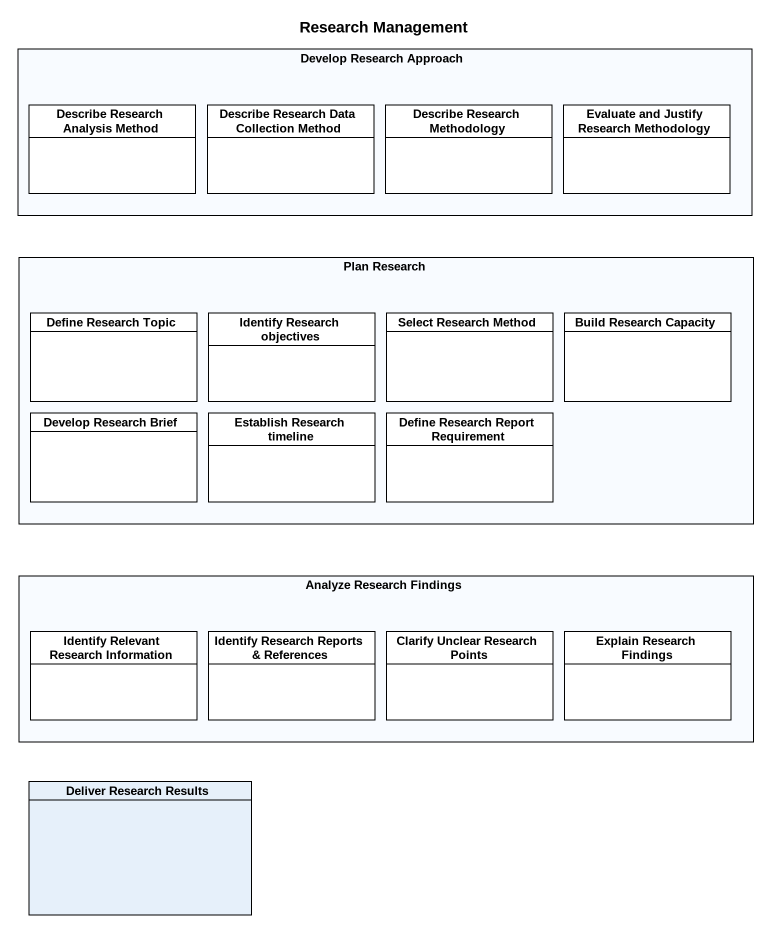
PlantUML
@startuml
title Research Management
hide circle
hide empty members
rectangle "Develop Research Approach" as Develop_Research_Approach {
  class "Describe Research Analysis Method" as Describe_Research_Analysis #FFFFFF
  class "Describe Research Data Collection Method" as Describe_Research_Data #FFFFFF
  class "Describe Research Methodology" as Describe_Research #FFFFFF
  class "Evaluate and Justify Research Methodology" as Evaluate_and_Justify #FFFFFF
}
rectangle "Plan Research" as Plan_Research {
  class "Define Research Topic" as Define_Research_Topic #FFFFFF
  class "Identify Research objectives" as Identify_Research_objectives #FFFFFF
  class "Select Research Method" as Select_Research_Method #FFFFFF
  class "Build Research Capacity" as Build_Research_Capacity #FFFFFF
  class "Develop Research Brief" as Develop_Research_Brief #FFFFFF
  class "Establish Research timeline" as Establish_Research_timeline #FFFFFF
  class "Define Research Report Requirement" as Define_Research_Report #FFFFFF
}
rectangle "Analyze Research Findings" as Analyze_Research_Findings {
  class "Identify Relevant Research Information" as Identify_Relevant_Research #FFFFFF
  class "Identify Research Reports & References" as Identify_Research_Reports #FFFFFF
  class "Clarify Unclear Research Points" as Clarify_Unclear_Research #FFFFFF
  class "Explain Research Findings" as Explain_Research_Findings #FFFFFF
}
class "Deliver Research Results" as Deliver_Research_Results
@enduml
